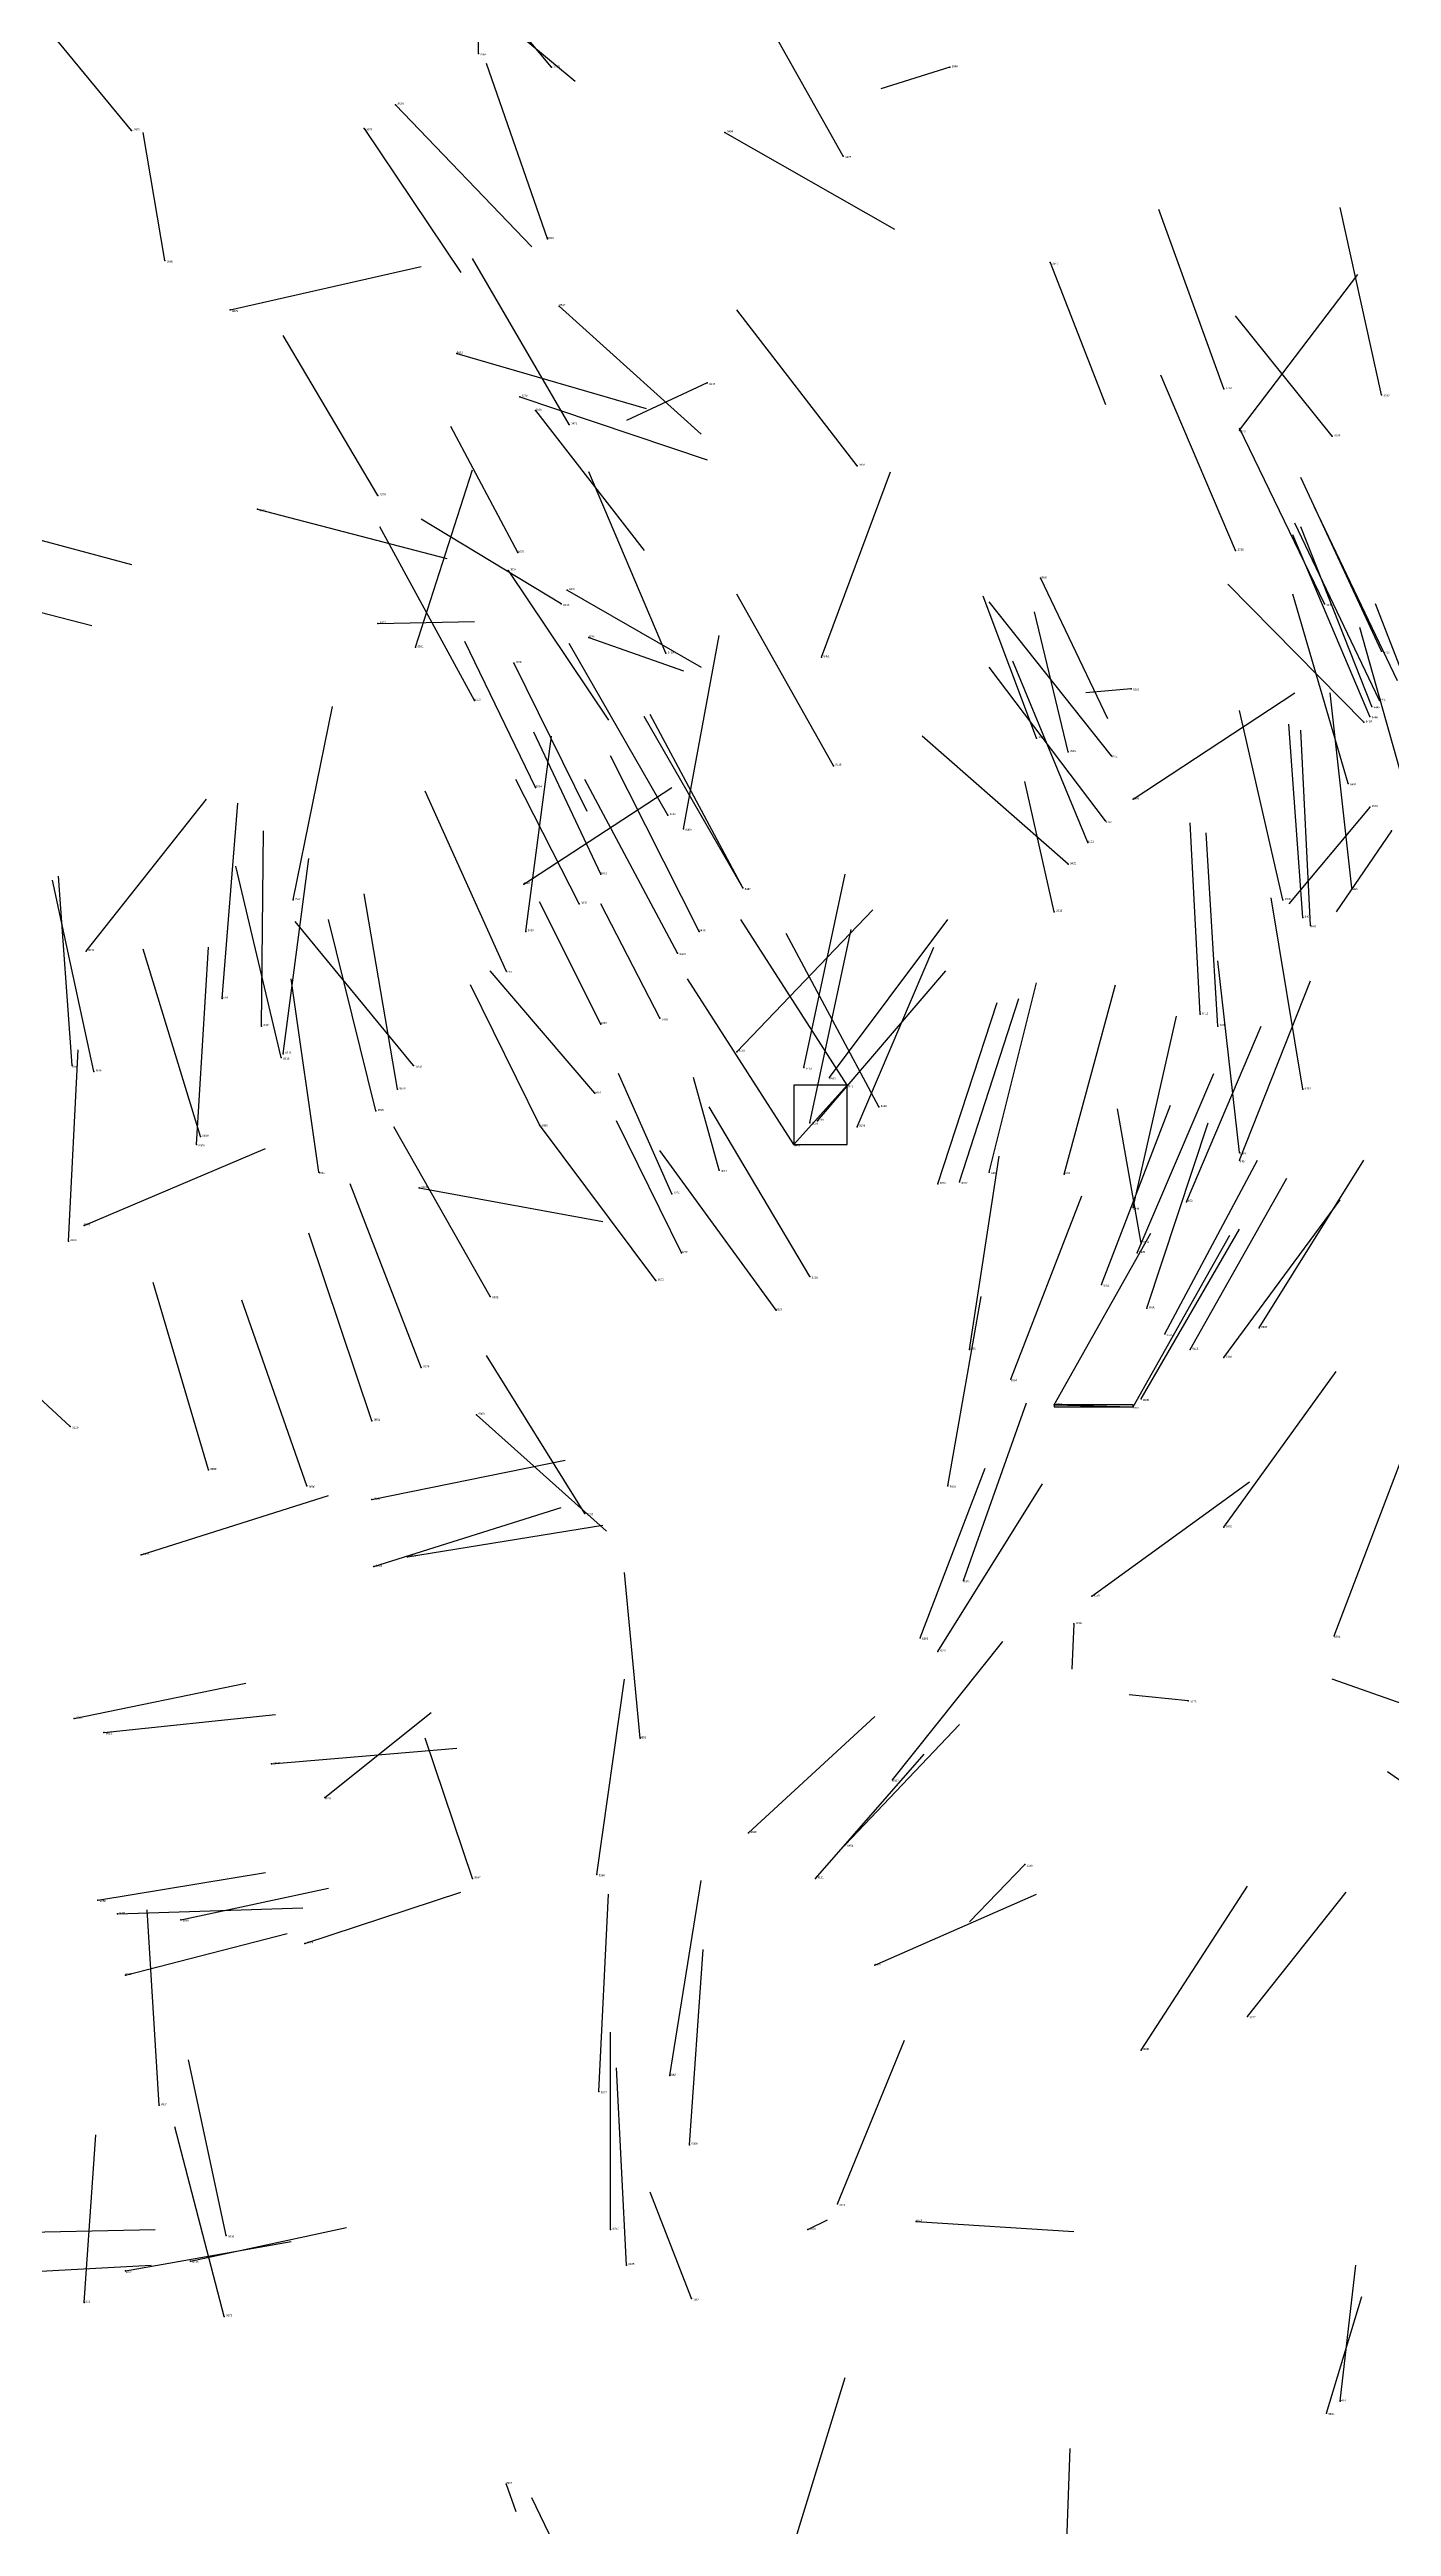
# Model space of a CAD drawing. Extents: x 59.1 to 70.8, y 600.3 to 605.1.
# Drawn here: x 63.773 to 64.454, y 602.016 to 603.272 of the extents above; entities that cross this region are included whole.
import ezdxf

# ---------------------------------------------------------------- set-up
doc = ezdxf.new("R2010")
doc.units = 0
for name, color, linetype in [('Clients', 3, 'CONTINUOUS'), ('Facilities', 3, 'CONTINUOUS'), ('Facilities_lines', 3, 'CONTINUOUS'), ('Min_max_boxes', 1, 'CONTINUOUS'), ('Normals', 1, 'CONTINUOUS'), ('Source_points', 5, 'CONTINUOUS'), ('Text', 3, 'CONTINUOUS')]:
    doc.layers.add(name, color=color, linetype=linetype)

msp = doc.modelspace()

# ---------------------------------------------------------------- linework, layer by layer
at = {"layer": 'Clients', "color": 5}
for p in [(64.151, 602.717, 458.7), (64.323, 602.584, 460.273)]:
    msp.add_point(p, dxfattribs=at)
at = {"layer": 'Facilities', "color": 3}
for p in [(63.991, 603.27, 461.925), (64.028, 603.263, 456.976), (64.23, 603.263, 462.378), (63.949, 603.244, 460.963), (63.815, 603.231, 457.87), (63.933, 603.232, 457.049), (64.116, 603.23, 461.013), (64.176, 603.218, 457.842), (64.026, 603.176, 462.342), (63.832, 603.165, 457.061), (64.281, 603.164, 455.134), (63.865, 603.14, 461.94), (64.032, 603.142, 461.446), (63.98, 603.118, 461.645), (64.012, 603.096, 461.559), (64.107, 603.103, 462.779), (64.369, 603.1, 458.104), (64.449, 603.097, 458.073), (64.02, 603.089, 457.151), (64.037, 603.082, 457.896), (64.377, 603.079, 462.535), (64.424, 603.076, 455.082), (64.183, 603.061, 459.113), (63.94, 603.046, 457.833), (63.879, 603.039, 461.953), (64.006, 603.008, 457.209), (64.011, 603.017, 461.301), (64.375, 603.018, 458.308), (64.036, 602.998, 461.232), (64.276, 603.004, 455.161), (64.033, 602.991, 461.289), (64.42, 602.991, 458.473), (63.94, 602.981, 462.53), (64.047, 602.974, 461.202), (63.959, 602.969, 461.027), (64.009, 602.961, 457.288), (64.086, 602.966, 459.145), (64.165, 602.964, 460.26), (64.449, 602.967, 458.459), (64.322, 602.948, 462.815), (63.989, 602.942, 459.212), (64.443, 602.934, 458.581), (64.444, 602.939, 458.526), (64.448, 602.942, 458.64), (64.274, 602.923, 455.136), (64.44, 602.931, 458.806), (64.171, 602.909, 459.11), (64.29, 602.916, 455.569), (64.312, 602.914, 458.403), (64.02, 602.898, 457.371), (64.432, 602.9, 459.228), (64.087, 602.884, 458.989), (64.323, 602.892, 461.565), (64.443, 602.888, 462.81), (64.095, 602.877, 460.363), (64.3, 602.87, 458.898), (64.309, 602.881, 458.287), (64.454, 602.876, 463.045), (64.29, 602.859, 458.507), (64.014, 602.849, 461.239), (64.053, 602.854, 457.336), (64.125, 602.847, 459.17), (64.125, 602.847, 458.95), (64.434, 602.847, 459.083), (63.897, 602.841, 460.294), (64.042, 602.839, 457.404), (64.283, 602.835, 455.838), (64.399, 602.841, 459.414), (64.409, 602.832, 459.498), (64.015, 602.825, 460.363), (64.103, 602.825, 459.222), (64.413, 602.828, 459.247), (63.792, 602.815, 460.846), (64.092, 602.814, 458.997), (64.005, 602.805, 459.045), (63.861, 602.791, 459.845), (64.357, 602.783, 459.687), (63.881, 602.777, 459.775), (64.053, 602.778, 457.452), (64.083, 602.781, 457.407), (64.366, 602.777, 459.611), (63.785, 602.757, 459.883), (63.891, 602.761, 459.162), (63.892, 602.763, 460.441), (63.958, 602.757, 457.883), (64.122, 602.764, 460.865), (63.796, 602.754, 459.263), (63.95, 602.745, 459.587), (64.156, 602.756, 460.162), (64.169, 602.751, 460.723), (64.178, 602.747, 458.651), (64.409, 602.745, 459.461), (63.939, 602.734, 459.639), (64.05, 602.743, 457.711), (64.194, 602.736, 458.582), (63.85, 602.721, 459.209), (64.022, 602.727, 457.605), (64.159, 602.728, 460.149), (64.163, 602.729, 460.769), (64.183, 602.726, 460.656), (63.848, 602.717, 459.934), (64.377, 602.713, 459.566), (64.377, 602.709, 459.847), (63.91, 602.703, 459.729), (63.961, 602.695, 462.39), (64.113, 602.704, 455.535), (64.224, 602.697, 460.612), (64.235, 602.698, 460.535), (64.25, 602.703, 460.028), (64.288, 602.702, 460.001), (64.089, 602.692, 457.497), (64.323, 602.685, 459.933), (64.35, 602.688, 459.786), (63.791, 602.676, 461.417), (63.783, 602.668, 460.405), (64.094, 602.662, 457.54), (64.325, 602.662, 459.947), (64.327, 602.667, 455.547), (64.081, 602.648, 458.799), (64.159, 602.65, 458.31), (64.307, 602.646, 459.885), (63.997, 602.64, 458.878), (64.142, 602.633, 458.197), (64.33, 602.634, 460.062), (64.339, 602.621, 460.131), (64.387, 602.624, 460.126), (64.24, 602.613, 460.359), (64.352, 602.613, 460.112), (64.369, 602.609, 460.254), (63.962, 602.604, 458.928), (64.261, 602.598, 460.322), (64.283, 602.585, 460.295), (64.327, 602.588, 460.33), (63.784, 602.574, 455.758), (63.937, 602.577, 458.978), (63.99, 602.58, 462.355), (63.854, 602.552, 459.121), (63.904, 602.544, 459.024), (64.229, 602.544, 460.425), (63.937, 602.537, 462.047), (64.045, 602.53, 462.954), (64.369, 602.523, 460.762), (63.82, 602.509, 462.074), (63.955, 602.508, 462.007), (63.938, 602.503, 462.062), (64.237, 602.496, 460.586), (64.302, 602.488, 460.326), (64.293, 602.474, 462.655), (64.425, 602.468, 460.678), (64.215, 602.467, 460.824), (64.224, 602.46, 459.807), (64.351, 602.435, 456.185), (63.786, 602.426, 462.618), (63.801, 602.419, 462.973), (64.073, 602.416, 460.87), (63.886, 602.403, 462.444), (64.201, 602.395, 460.973), (63.913, 602.386, 462.685), (64.128, 602.368, 461.073), (64.177, 602.362, 461.012), (63.988, 602.345, 460.92), (64.051, 602.347, 461.602), (64.162, 602.345, 461.061), (64.268, 602.352, 457.625), (63.798, 602.334, 462.857), (63.808, 602.327, 462.343), (63.84, 602.324, 462.753), (63.903, 602.312, 462.713), (63.812, 602.296, 462.914), (64.192, 602.301, 461.229), (64.381, 602.275, 457.739), (64.327, 602.258, 457.65), (64.088, 602.245, 461.519), (63.829, 602.23, 461.521), (64.052, 602.237, 461.589), (64.098, 602.21, 461.571), (64.173, 602.18, 462.349), (64.058, 602.167, 461.675), (64.158, 602.167, 462.596), (64.213, 602.171, 460.212), (63.863, 602.164, 461.352), (63.812, 602.146, 462.775), (63.845, 602.151, 462.791), (64.066, 602.149, 461.819), (63.791, 602.13, 461.131), (64.099, 602.132, 461.17), (63.862, 602.123, 461.56), (64.428, 602.08, 461.006), (64.421, 602.074, 461.06), (64.005, 602.038, 460.232)]:
    msp.add_point(p, dxfattribs=at)
at = {"layer": 'Facilities_lines', "color": 3}
for p, q in [((64.178, 602.747, 458.651), (64.151, 602.717, 458.7)), ((64.283, 602.585, 460.295), (64.323, 602.584, 460.273))]:
    msp.add_line(p, q, dxfattribs=at)
at = {"layer": 'Min_max_boxes', "color": 1}
for p, q in [((64.178, 602.747, 458.651), (64.151, 602.747, 458.651)), ((64.151, 602.747, 458.651), (64.151, 602.717, 458.651)), ((64.178, 602.747, 458.7), (64.151, 602.747, 458.7)), ((64.151, 602.747, 458.7), (64.151, 602.717, 458.7)), ((64.151, 602.747, 458.651), (64.151, 602.747, 458.7)), ((64.178, 602.717, 458.651), (64.178, 602.747, 458.651)), ((64.178, 602.717, 458.7), (64.178, 602.747, 458.7)), ((64.178, 602.747, 458.651), (64.178, 602.747, 458.7)), ((64.151, 602.717, 458.651), (64.178, 602.717, 458.651)), ((64.151, 602.717, 458.7), (64.178, 602.717, 458.7)), ((64.151, 602.717, 458.651), (64.151, 602.717, 458.7)), ((64.178, 602.717, 458.651), (64.178, 602.717, 458.7)), ((64.323, 602.585, 460.273), (64.283, 602.585, 460.273)), ((64.283, 602.585, 460.273), (64.283, 602.584, 460.273)), ((64.323, 602.585, 460.295), (64.283, 602.585, 460.295)), ((64.283, 602.585, 460.295), (64.283, 602.584, 460.295)), ((64.283, 602.585, 460.273), (64.283, 602.585, 460.295)), ((64.283, 602.584, 460.273), (64.323, 602.584, 460.273)), ((64.283, 602.584, 460.295), (64.323, 602.584, 460.295)), ((64.283, 602.584, 460.273), (64.283, 602.584, 460.295)), ((64.323, 602.584, 460.273), (64.323, 602.585, 460.273)), ((64.323, 602.584, 460.295), (64.323, 602.585, 460.295)), ((64.323, 602.585, 460.273), (64.323, 602.585, 460.295)), ((64.323, 602.584, 460.273), (64.323, 602.584, 460.295))]:
    msp.add_line(p, q, dxfattribs=at)
at = {"layer": 'Normals', "color": 1}
for p, q in [((63.991, 603.27, 461.925), (63.992, 603.367, 461.902)), ((64.028, 603.263, 456.976), (63.964, 603.34, 456.98)), ((63.968, 603.316, 457.365), (64.04, 603.256, 457.331)), ((63.815, 603.231, 457.87), (63.759, 603.299, 457.917)), ((64.176, 603.218, 457.842), (64.128, 603.303, 457.865)), ((64.026, 603.176, 462.342), (63.995, 603.265, 462.309)), ((64.23, 603.263, 462.378), (64.195, 603.252, 462.471)), ((63.949, 603.244, 460.963), (64.018, 603.172, 460.954)), ((63.832, 603.165, 457.061), (63.821, 603.23, 457.137)), ((63.933, 603.232, 457.049), (63.982, 603.159, 457.001)), ((64.116, 603.23, 461.013), (64.202, 603.181, 461.026)), ((64.369, 603.1, 458.104), (64.336, 603.191, 458.13)), ((64.449, 603.097, 458.073), (64.428, 603.192, 458.098)), ((63.865, 603.14, 461.94), (63.962, 603.162, 461.953)), ((64.037, 603.082, 457.896), (63.988, 603.166, 457.918)), ((64.281, 603.164, 455.134), (64.309, 603.092, 455.07)), ((64.377, 603.079, 462.535), (64.437, 603.158, 462.546)), ((64.032, 603.142, 461.446), (64.104, 603.077, 461.469)), ((64.183, 603.061, 459.113), (64.122, 603.14, 459.109)), ((64.424, 603.076, 455.082), (64.375, 603.137, 455.144)), ((63.94, 603.046, 457.833), (63.892, 603.127, 457.867)), ((63.98, 603.118, 461.645), (64.076, 603.09, 461.639)), ((64.012, 603.096, 461.559), (64.107, 603.064, 461.556)), ((64.107, 603.103, 462.779), (64.066, 603.084, 462.868)), ((64.375, 603.018, 458.308), (64.337, 603.107, 458.334)), ((64.02, 603.089, 457.151), (64.075, 603.018, 457.107)), ((64.011, 603.017, 461.301), (63.977, 603.081, 461.232)), ((64.42, 602.991, 458.473), (64.377, 603.08, 458.489)), ((63.959, 602.969, 461.027), (63.988, 603.059, 460.994)), ((64.086, 602.966, 459.145), (64.047, 603.058, 459.153)), ((64.165, 602.964, 460.26), (64.2, 603.058, 460.261)), ((64.449, 602.967, 458.459), (64.408, 603.055, 458.483)), ((63.879, 603.039, 461.953), (63.975, 603.014, 461.967)), ((64.033, 602.991, 461.289), (63.962, 603.034, 461.233)), ((64.457, 602.952, 458.472), (64.415, 603.04, 458.494)), ((63.744, 603.03, 462.254), (63.815, 603.011, 462.322)), ((63.989, 602.942, 459.212), (63.941, 603.03, 459.22)), ((64.443, 602.934, 458.581), (64.404, 603.026, 458.589)), ((64.448, 602.942, 458.64), (64.405, 603.032, 458.643)), ((64.444, 602.939, 458.526), (64.408, 603.03, 458.548)), ((64.006, 603.008, 457.209), (64.057, 602.932, 457.169)), ((63.718, 603, 462.451), (63.795, 602.98, 462.511)), ((64.036, 602.998, 461.232), (64.104, 602.959, 461.294)), ((64.171, 602.909, 459.11), (64.122, 602.996, 459.112)), ((64.276, 603.004, 455.161), (64.31, 602.933, 455.099)), ((64.44, 602.931, 458.806), (64.371, 603.001, 458.788)), ((64.432, 602.9, 459.228), (64.404, 602.996, 459.239)), ((64.274, 602.923, 455.136), (64.247, 602.995, 455.2)), ((64.312, 602.914, 458.403), (64.25, 602.992, 458.413)), ((64.29, 602.916, 455.569), (64.273, 602.987, 455.638)), ((64.482, 602.898, 458.813), (64.446, 602.991, 458.81)), ((63.94, 602.981, 462.53), (63.989, 602.982, 462.617)), ((64.02, 602.898, 457.371), (63.984, 602.972, 457.428)), ((64.087, 602.884, 458.989), (64.037, 602.971, 458.984)), ((64.047, 602.974, 461.202), (64.095, 602.957, 461.288)), ((64.095, 602.877, 460.363), (64.113, 602.975, 460.366)), ((64.465, 602.883, 458.866), (64.438, 602.979, 458.873)), ((64.009, 602.961, 457.288), (64.046, 602.886, 457.234)), ((64.309, 602.881, 458.287), (64.25, 602.959, 458.307)), ((64.3, 602.87, 458.898), (64.262, 602.962, 458.899)), ((64.322, 602.948, 462.815), (64.299, 602.946, 462.912)), ((64.323, 602.892, 461.565), (64.405, 602.946, 461.545)), ((64.434, 602.847, 459.083), (64.423, 602.946, 459.094)), ((63.897, 602.841, 460.294), (63.917, 602.939, 460.295)), ((64.125, 602.847, 458.95), (64.075, 602.934, 458.946)), ((64.125, 602.847, 459.17), (64.078, 602.935, 459.171)), ((64.399, 602.841, 459.414), (64.377, 602.937, 459.433)), ((64.015, 602.825, 460.363), (64.028, 602.924, 460.362)), ((64.053, 602.854, 457.336), (64.019, 602.926, 457.396)), ((64.29, 602.859, 458.507), (64.216, 602.924, 458.492)), ((64.409, 602.832, 459.498), (64.402, 602.93, 459.517)), ((64.413, 602.828, 459.247), (64.408, 602.927, 459.261)), ((64.103, 602.825, 459.222), (64.058, 602.914, 459.227)), ((64.005, 602.805, 459.045), (63.964, 602.896, 459.049)), ((64.042, 602.839, 457.404), (64.01, 602.902, 457.474)), ((64.014, 602.849, 461.239), (64.089, 602.898, 461.284)), ((64.092, 602.814, 458.997), (64.045, 602.902, 458.997)), ((64.283, 602.835, 455.838), (64.268, 602.901, 455.912)), ((63.792, 602.815, 460.846), (63.853, 602.892, 460.829)), ((63.861, 602.791, 459.845), (63.869, 602.89, 459.837)), ((64.443, 602.888, 462.81), (64.402, 602.839, 462.886)), ((63.881, 602.777, 459.775), (63.882, 602.876, 459.764)), ((64.357, 602.783, 459.687), (64.352, 602.88, 459.71)), ((64.366, 602.777, 459.611), (64.36, 602.875, 459.63)), ((64.454, 602.876, 463.045), (64.426, 602.835, 463.132)), ((63.891, 602.761, 459.162), (63.868, 602.858, 459.165)), ((63.892, 602.763, 460.441), (63.905, 602.862, 460.448)), ((63.796, 602.754, 459.263), (63.775, 602.851, 459.272)), ((63.785, 602.757, 459.883), (63.778, 602.853, 459.854)), ((64.156, 602.756, 460.162), (64.177, 602.854, 460.168)), ((63.95, 602.745, 459.587), (63.933, 602.844, 459.586)), ((64.053, 602.778, 457.452), (64.022, 602.84, 457.524)), ((64.083, 602.781, 457.407), (64.053, 602.839, 457.483)), ((64.122, 602.764, 460.865), (64.191, 602.836, 460.858)), ((64.409, 602.745, 459.461), (64.393, 602.842, 459.48)), ((63.958, 602.757, 457.883), (63.898, 602.83, 457.916)), ((63.939, 602.734, 459.639), (63.915, 602.831, 459.639)), ((64.178, 602.747, 458.651), (64.124, 602.831, 458.641)), ((64.194, 602.736, 458.582), (64.147, 602.824, 458.583)), ((64.159, 602.728, 460.149), (64.18, 602.826, 460.156)), ((64.169, 602.751, 460.723), (64.229, 602.831, 460.724)), ((63.85, 602.721, 459.209), (63.821, 602.816, 459.217)), ((63.848, 602.717, 459.934), (63.854, 602.817, 459.927)), ((64.183, 602.726, 460.656), (64.222, 602.817, 460.673)), ((64.377, 602.713, 459.566), (64.366, 602.81, 459.586)), ((63.91, 602.703, 459.729), (63.896, 602.801, 459.718)), ((64.022, 602.727, 457.605), (63.987, 602.798, 457.666)), ((64.05, 602.743, 457.711), (63.997, 602.805, 457.769)), ((64.151, 602.717, 458.7), (64.097, 602.801, 458.69)), ((64.163, 602.729, 460.769), (64.228, 602.805, 460.768)), ((64.25, 602.703, 460.028), (64.274, 602.799, 460.039)), ((64.288, 602.702, 460.001), (64.314, 602.798, 460.014)), ((64.377, 602.709, 459.847), (64.413, 602.8, 459.866)), ((64.224, 602.697, 460.612), (64.254, 602.789, 460.637)), ((64.235, 602.698, 460.535), (64.265, 602.791, 460.557)), ((64.323, 602.685, 459.933), (64.345, 602.782, 459.948)), ((64.35, 602.688, 459.786), (64.388, 602.777, 459.809)), ((63.783, 602.668, 460.405), (63.788, 602.765, 460.43)), ((64.089, 602.692, 457.497), (64.062, 602.753, 457.572)), ((64.113, 602.704, 455.535), (64.1, 602.751, 455.622)), ((64.325, 602.662, 459.947), (64.364, 602.753, 459.959)), ((64.159, 602.65, 458.31), (64.108, 602.736, 458.316)), ((64.307, 602.646, 459.885), (64.342, 602.737, 459.909)), ((64.327, 602.667, 455.547), (64.315, 602.735, 455.619)), ((63.997, 602.64, 458.878), (63.948, 602.726, 458.866)), ((64.081, 602.648, 458.799), (64.022, 602.727, 458.785)), ((64.094, 602.662, 457.54), (64.061, 602.729, 457.607)), ((64.33, 602.634, 460.062), (64.361, 602.728, 460.072)), ((63.791, 602.676, 461.417), (63.883, 602.715, 461.427)), ((64.142, 602.633, 458.197), (64.083, 602.714, 458.193)), ((64.24, 602.613, 460.359), (64.255, 602.711, 460.373)), ((64.339, 602.621, 460.131), (64.386, 602.709, 460.134)), ((64.387, 602.624, 460.126), (64.44, 602.709, 460.134)), ((63.962, 602.604, 458.928), (63.926, 602.697, 458.926)), ((63.961, 602.695, 462.39), (64.054, 602.678, 462.357)), ((64.352, 602.613, 460.112), (64.401, 602.7, 460.119)), ((64.261, 602.598, 460.322), (64.297, 602.691, 460.33)), ((64.369, 602.609, 460.254), (64.428, 602.689, 460.256)), ((63.937, 602.577, 458.978), (63.905, 602.672, 458.979)), ((64.283, 602.585, 460.295), (64.332, 602.672, 460.304)), ((64.323, 602.584, 460.273), (64.372, 602.671, 460.282)), ((64.327, 602.588, 460.33), (64.377, 602.674, 460.34)), ((63.854, 602.552, 459.121), (63.826, 602.647, 459.133)), ((63.904, 602.544, 459.024), (63.871, 602.638, 459.031)), ((64.229, 602.544, 460.425), (64.246, 602.64, 460.445)), ((64.045, 602.53, 462.954), (63.995, 602.61, 462.921)), ((63.784, 602.574, 455.758), (63.759, 602.597, 455.852)), ((64.369, 602.523, 460.762), (64.426, 602.602, 460.783)), ((64.237, 602.496, 460.586), (64.269, 602.586, 460.615)), ((63.99, 602.58, 462.355), (64.056, 602.521, 462.308)), ((63.937, 602.537, 462.047), (64.035, 602.557, 462.056)), ((64.425, 602.468, 460.678), (64.459, 602.557, 460.71)), ((64.215, 602.467, 460.824), (64.248, 602.553, 460.862)), ((64.224, 602.46, 459.807), (64.277, 602.545, 459.814)), ((64.302, 602.488, 460.326), (64.382, 602.546, 460.34)), ((63.82, 602.509, 462.074), (63.915, 602.539, 462.079)), ((63.938, 602.503, 462.062), (64.033, 602.533, 462.067)), ((63.955, 602.508, 462.007), (64.054, 602.524, 462.011)), ((64.073, 602.416, 460.87), (64.065, 602.5, 460.923)), ((64.293, 602.474, 462.655), (64.292, 602.451, 462.752)), ((64.201, 602.395, 460.973), (64.257, 602.465, 461.017)), ((63.786, 602.426, 462.618), (63.873, 602.444, 462.664)), ((64.051, 602.347, 461.602), (64.065, 602.446, 461.606)), ((64.472, 602.429, 456.204), (64.424, 602.446, 456.29)), ((64.351, 602.435, 456.185), (64.321, 602.438, 456.28)), ((63.801, 602.419, 462.973), (63.888, 602.428, 463.021)), ((63.913, 602.386, 462.685), (63.967, 602.429, 462.757)), ((64.128, 602.368, 461.073), (64.192, 602.427, 461.122)), ((64.177, 602.362, 461.012), (64.235, 602.423, 461.066)), ((63.886, 602.403, 462.444), (63.98, 602.411, 462.477)), ((63.988, 602.345, 460.92), (63.964, 602.416, 460.986)), ((64.162, 602.345, 461.061), (64.217, 602.408, 461.115)), ((64.492, 602.371, 456.196), (64.452, 602.399, 456.283)), ((63.798, 602.334, 462.857), (63.883, 602.348, 462.907)), ((64.088, 602.245, 461.519), (64.104, 602.344, 461.516)), ((64.268, 602.352, 457.625), (64.24, 602.323, 457.716)), ((63.808, 602.327, 462.343), (63.902, 602.33, 462.377)), ((63.84, 602.324, 462.753), (63.915, 602.34, 462.818)), ((63.903, 602.312, 462.713), (63.982, 602.338, 462.768)), ((64.052, 602.237, 461.589), (64.057, 602.337, 461.584)), ((64.192, 602.301, 461.229), (64.274, 602.337, 461.272)), ((64.327, 602.258, 457.65), (64.381, 602.341, 457.663)), ((64.381, 602.275, 457.739), (64.431, 602.338, 457.68)), ((63.829, 602.23, 461.521), (63.823, 602.329, 461.512)), ((63.812, 602.296, 462.914), (63.894, 602.317, 462.967)), ((64.098, 602.21, 461.571), (64.105, 602.309, 461.561)), ((64.058, 602.167, 461.675), (64.058, 602.267, 461.676)), ((64.173, 602.18, 462.349), (64.207, 602.263, 462.394)), ((63.863, 602.164, 461.352), (63.844, 602.253, 461.31)), ((64.066, 602.149, 461.819), (64.061, 602.249, 461.82)), ((63.862, 602.123, 461.56), (63.837, 602.219, 461.551)), ((63.791, 602.13, 461.131), (63.797, 602.215, 461.184)), ((64.099, 602.132, 461.17), (64.078, 602.186, 461.252)), ((63.731, 602.165, 462.437), (63.827, 602.167, 462.466)), ((63.845, 602.151, 462.791), (63.924, 602.168, 462.85)), ((64.158, 602.167, 462.596), (64.168, 602.172, 462.695)), ((64.213, 602.171, 460.212), (64.293, 602.166, 460.272)), ((63.812, 602.146, 462.775), (63.896, 602.161, 462.827)), ((63.735, 602.144, 462.53), (63.825, 602.149, 462.573)), ((64.428, 602.08, 461.006), (64.436, 602.149, 461.078)), ((64.421, 602.074, 461.06), (64.439, 602.133, 461.139)), ((64.15, 602.004, 462.074), (64.177, 602.092, 462.113)), ((64.288, 601.968, 462.011), (64.291, 602.056, 462.059)), ((64.005, 602.038, 460.232), (64.01, 602.024, 460.331)), ((64.06, 601.944, 461.154), (64.018, 602.031, 461.128))]:
    msp.add_line(p, q, dxfattribs=at)
at = {"layer": 'Source_points', "color": 5}
for p in [(63.991, 603.27, 461.925), (64.028, 603.263, 456.976), (64.23, 603.263, 462.378), (63.949, 603.244, 460.963), (63.815, 603.231, 457.87), (63.933, 603.232, 457.049), (64.116, 603.23, 461.013), (64.176, 603.218, 457.842), (64.026, 603.176, 462.342), (63.832, 603.165, 457.061), (64.281, 603.164, 455.134), (63.865, 603.14, 461.94), (64.032, 603.142, 461.446), (63.98, 603.118, 461.645), (64.012, 603.096, 461.559), (64.107, 603.103, 462.779), (64.369, 603.1, 458.104), (64.449, 603.097, 458.073), (64.02, 603.089, 457.151), (64.037, 603.082, 457.896), (64.377, 603.079, 462.535), (64.424, 603.076, 455.082), (64.183, 603.061, 459.113), (63.94, 603.046, 457.833), (63.879, 603.039, 461.953), (64.006, 603.008, 457.209), (64.011, 603.017, 461.301), (64.375, 603.018, 458.308), (64.036, 602.998, 461.232), (64.276, 603.004, 455.161), (64.033, 602.991, 461.289), (64.42, 602.991, 458.473), (63.94, 602.981, 462.53), (64.047, 602.974, 461.202), (63.959, 602.969, 461.027), (64.009, 602.961, 457.288), (64.086, 602.966, 459.145), (64.165, 602.964, 460.26), (64.449, 602.967, 458.459), (64.322, 602.948, 462.815), (63.989, 602.942, 459.212), (64.443, 602.934, 458.581), (64.444, 602.939, 458.526), (64.448, 602.942, 458.64), (64.274, 602.923, 455.136), (64.44, 602.931, 458.806), (64.171, 602.909, 459.11), (64.29, 602.916, 455.569), (64.312, 602.914, 458.403), (64.02, 602.898, 457.371), (64.432, 602.9, 459.228), (64.087, 602.884, 458.989), (64.323, 602.892, 461.565), (64.443, 602.888, 462.81), (64.095, 602.877, 460.363), (64.3, 602.87, 458.898), (64.309, 602.881, 458.287), (64.454, 602.876, 463.045), (64.29, 602.859, 458.507), (64.014, 602.849, 461.239), (64.053, 602.854, 457.336), (64.125, 602.847, 459.17), (64.125, 602.847, 458.95), (64.434, 602.847, 459.083), (63.897, 602.841, 460.294), (64.042, 602.839, 457.404), (64.283, 602.835, 455.838), (64.399, 602.841, 459.414), (64.409, 602.832, 459.498), (64.015, 602.825, 460.363), (64.103, 602.825, 459.222), (64.413, 602.828, 459.247), (63.792, 602.815, 460.846), (64.092, 602.814, 458.997), (64.005, 602.805, 459.045), (63.861, 602.791, 459.845), (64.357, 602.783, 459.687), (63.881, 602.777, 459.775), (64.053, 602.778, 457.452), (64.083, 602.781, 457.407), (64.366, 602.777, 459.611), (63.785, 602.757, 459.883), (63.891, 602.761, 459.162), (63.892, 602.763, 460.441), (63.958, 602.757, 457.883), (64.122, 602.764, 460.865), (63.796, 602.754, 459.263), (63.95, 602.745, 459.587), (64.156, 602.756, 460.162), (64.169, 602.751, 460.723), (64.178, 602.747, 458.651), (64.409, 602.745, 459.461), (63.939, 602.734, 459.639), (64.05, 602.743, 457.711), (64.194, 602.736, 458.582), (63.85, 602.721, 459.209), (64.022, 602.727, 457.605), (64.159, 602.728, 460.149), (64.163, 602.729, 460.769), (64.183, 602.726, 460.656), (63.848, 602.717, 459.934), (64.151, 602.717, 458.7), (64.377, 602.713, 459.566), (64.377, 602.709, 459.847), (63.91, 602.703, 459.729), (63.961, 602.695, 462.39), (64.113, 602.704, 455.535), (64.224, 602.697, 460.612), (64.235, 602.698, 460.535), (64.25, 602.703, 460.028), (64.288, 602.702, 460.001), (64.089, 602.692, 457.497), (64.323, 602.685, 459.933), (64.35, 602.688, 459.786), (63.791, 602.676, 461.417), (63.783, 602.668, 460.405), (64.094, 602.662, 457.54), (64.325, 602.662, 459.947), (64.327, 602.667, 455.547), (64.081, 602.648, 458.799), (64.159, 602.65, 458.31), (64.307, 602.646, 459.885), (63.997, 602.64, 458.878), (64.142, 602.633, 458.197), (64.33, 602.634, 460.062), (64.339, 602.621, 460.131), (64.387, 602.624, 460.126), (64.24, 602.613, 460.359), (64.352, 602.613, 460.112), (64.369, 602.609, 460.254), (63.962, 602.604, 458.928), (64.261, 602.598, 460.322), (64.283, 602.585, 460.295), (64.323, 602.584, 460.273), (64.327, 602.588, 460.33), (63.784, 602.574, 455.758), (63.937, 602.577, 458.978), (63.99, 602.58, 462.355), (63.854, 602.552, 459.121), (63.904, 602.544, 459.024), (64.229, 602.544, 460.425), (63.937, 602.537, 462.047), (64.045, 602.53, 462.954), (64.369, 602.523, 460.762), (63.82, 602.509, 462.074), (63.955, 602.508, 462.007), (63.938, 602.503, 462.062), (64.237, 602.496, 460.586), (64.302, 602.488, 460.326), (64.293, 602.474, 462.655), (64.425, 602.468, 460.678), (64.215, 602.467, 460.824), (64.224, 602.46, 459.807), (64.351, 602.435, 456.185), (63.786, 602.426, 462.618), (63.801, 602.419, 462.973), (64.073, 602.416, 460.87), (63.886, 602.403, 462.444), (64.201, 602.395, 460.973), (63.913, 602.386, 462.685), (64.128, 602.368, 461.073), (64.177, 602.362, 461.012), (63.988, 602.345, 460.92), (64.051, 602.347, 461.602), (64.162, 602.345, 461.061), (64.268, 602.352, 457.625), (63.798, 602.334, 462.857), (63.808, 602.327, 462.343), (63.84, 602.324, 462.753), (63.903, 602.312, 462.713), (63.812, 602.296, 462.914), (64.192, 602.301, 461.229), (64.381, 602.275, 457.739), (64.327, 602.258, 457.65), (64.088, 602.245, 461.519), (63.829, 602.23, 461.521), (64.052, 602.237, 461.589), (64.098, 602.21, 461.571), (64.173, 602.18, 462.349), (64.058, 602.167, 461.675), (64.158, 602.167, 462.596), (64.213, 602.171, 460.212), (63.863, 602.164, 461.352), (63.812, 602.146, 462.775), (63.845, 602.151, 462.791), (64.066, 602.149, 461.819), (63.791, 602.13, 461.131), (64.099, 602.132, 461.17), (63.862, 602.123, 461.56), (64.428, 602.08, 461.006), (64.421, 602.074, 461.06), (64.005, 602.038, 460.232)]:
    msp.add_point(p, dxfattribs=at)

# ---------------------------------------------------------------- texts
at = {"layer": 'Text', "color": 3}
for s, p in [('8604', (63.992, 603.269, 461.925)), ('3790', (64.029, 603.263, 456.976)), ('8540', (64.231, 603.263, 462.378)), ('8539', (63.95, 603.244, 460.963)), ('3683', (63.816, 603.231, 457.87)), ('3679', (63.934, 603.231, 457.049)), ('8484', (64.117, 603.23, 461.013)), ('3475', (64.177, 603.217, 457.842)), ('8538', (64.026, 603.176, 462.342)), ('3669', (63.833, 603.164, 457.061)), ('3547', (64.282, 603.163, 455.134)), ('8609', (63.866, 603.139, 461.94)), ('8557', (64.032, 603.142, 461.446)), ('8611', (63.98, 603.118, 461.645)), ('8569', (64.013, 603.096, 461.559)), ('8544', (64.108, 603.102, 462.779)), ('3732', (64.37, 603.1, 458.104)), ('3737', (64.45, 603.096, 458.073)), ('3865', (64.02, 603.089, 457.151)), ('3471', (64.038, 603.082, 457.896)), ('8549', (64.377, 603.078, 462.535)), ('3539', (64.425, 603.076, 455.082)), ('8392', (64.184, 603.061, 459.113)), ('3681', (63.941, 603.046, 457.833)), ('8613', (63.88, 603.038, 461.953)), ('3864', (64.007, 603.008, 457.209)), ('8576', (64.011, 603.017, 461.301)), ('3736', (64.376, 603.018, 458.308)), ('8630', (64.037, 602.998, 461.232)), ('3538', (64.276, 603.004, 455.161)), ('8635', (64.034, 602.99, 461.289)), ('8445', (64.421, 602.99, 458.473)), ('8372', (63.941, 602.981, 462.53)), ('8551', (63.96, 602.969, 461.027)), ('8646', (64.047, 602.974, 461.202)), ('3855', (64.01, 602.961, 457.288)), ('8419', (64.087, 602.966, 459.145)), ('8451', (64.166, 602.964, 460.26)), ('3723', (64.45, 602.966, 458.459)), ('8505', (64.323, 602.947, 462.815)), ('8618', (63.989, 602.942, 459.212)), ('8446', (64.444, 602.933, 458.581)), ('8449', (64.445, 602.938, 458.526)), ('8441', (64.448, 602.942, 458.64)), ('3489', (64.275, 602.923, 455.136)), ('8439', (64.441, 602.931, 458.806)), ('8415', (64.172, 602.909, 459.11)), ('3515', (64.291, 602.916, 455.569)), ('3724', (64.312, 602.913, 458.403)), ('3854', (64.02, 602.898, 457.371)), ('8420', (64.433, 602.899, 459.228)), ('8434', (64.088, 602.884, 458.989)), ('8606', (64.323, 602.892, 461.565)), ('8510', (64.444, 602.888, 462.81)), ('8468', (64.096, 602.876, 460.363)), ('8431', (64.3, 602.87, 458.898)), ('3729', (64.309, 602.88, 458.287)), ('8432', (64.291, 602.859, 458.507)), ('8595', (64.014, 602.849, 461.239)), ('3861', (64.053, 602.854, 457.336)), ('8417', (64.126, 602.846, 459.17)), ('8437', (64.126, 602.846, 458.95)), ('8421', (64.434, 602.846, 459.083)), ('8524', (63.898, 602.841, 460.294)), ('3856', (64.043, 602.839, 457.404)), ('3516', (64.284, 602.835, 455.838)), ('8408', (64.4, 602.841, 459.414)), ('8406', (64.41, 602.832, 459.498)), ('8482', (64.016, 602.825, 460.363)), ('8418', (64.103, 602.825, 459.222)), ('8411', (64.413, 602.827, 459.247)), ('8508', (63.793, 602.815, 460.846)), ('8440', (64.093, 602.813, 458.997)), ('8410', (64.005, 602.804, 459.045)), ('8588', (63.861, 602.791, 459.845)), ('8412', (64.358, 602.783, 459.687)), ('8582', (63.882, 602.777, 459.775)), ('3859', (64.053, 602.778, 457.452)), ('3862', (64.084, 602.78, 457.407)), ('8396', (64.367, 602.777, 459.611)), ('8587', (63.785, 602.756, 459.883)), ('8615', (63.892, 602.76, 459.162)), ('8513', (63.893, 602.763, 460.441)), ('3650', (63.959, 602.756, 457.883)), ('8416', (64.123, 602.764, 460.865)), ('8585', (63.797, 602.754, 459.263)), ('8579', (63.951, 602.745, 459.587)), ('8483', (64.157, 602.755, 460.162)), ('8405', (64.169, 602.75, 460.723)), ('8443', (64.178, 602.746, 458.651)), ('8414', (64.41, 602.745, 459.461)), ('8589', (63.94, 602.734, 459.639)), ('3863', (64.05, 602.743, 457.711)), ('8442', (64.195, 602.736, 458.582)), ('8619', (63.851, 602.721, 459.209)), ('3858', (64.023, 602.726, 457.605)), ('8409', (64.16, 602.727, 460.149)), ('8399', (64.163, 602.729, 460.769)), ('8379', (64.184, 602.726, 460.656)), ('8560', (63.849, 602.716, 459.934)), ('8429', (64.151, 602.716, 458.7)), ('8404', (64.377, 602.712, 459.566)), ('8407', (64.377, 602.708, 459.847)), ('8584', (63.91, 602.702, 459.729)), ('9025', (63.962, 602.695, 462.39)), ('3517', (64.114, 602.703, 455.535)), ('8879', (64.225, 602.697, 460.612)), ('8377', (64.236, 602.697, 460.535)), ('8481', (64.251, 602.702, 460.028)), ('8485', (64.288, 602.702, 460.001)), ('3274', (64.09, 602.692, 457.497)), ('8949', (64.323, 602.684, 459.933)), ('8953', (64.35, 602.688, 459.786)), ('8950', (63.784, 602.668, 460.405)), ('9070', (63.791, 602.676, 461.417)), ('3276', (64.094, 602.662, 457.54)), ('8945', (64.326, 602.662, 459.947)), ('3253', (64.328, 602.667, 455.547)), ('8972', (64.082, 602.648, 458.799)), ('3230', (64.16, 602.649, 458.31)), ('8951', (64.308, 602.645, 459.885)), ('8985', (63.998, 602.639, 458.878)), ('3226', (64.142, 602.633, 458.197)), ('8905', (64.331, 602.634, 460.062)), ('9156', (64.34, 602.62, 460.131)), ('8897', (64.388, 602.624, 460.126)), ('9155', (64.24, 602.613, 460.359)), ('9148', (64.353, 602.613, 460.112)), ('9168', (64.37, 602.609, 460.254)), ('8926', (63.963, 602.604, 458.928)), ('8904', (64.261, 602.597, 460.322)), ('9009', (63.991, 602.58, 462.355)), ('8899', (64.284, 602.585, 460.295)), ('9159', (64.323, 602.583, 460.273)), ('8900', (64.328, 602.587, 460.33)), ('3229', (63.785, 602.573, 455.758)), ('8954', (63.938, 602.577, 458.978)), ('8889', (63.855, 602.552, 459.121)), ('8886', (63.905, 602.543, 459.024)), ('8908', (64.23, 602.543, 460.425)), ('9006', (63.938, 602.537, 462.047)), ('9087', (64.046, 602.529, 462.954)), ('8892', (64.37, 602.523, 460.762)), ('9055', (63.821, 602.509, 462.074)), ('9003', (63.956, 602.508, 462.007)), ('9004', (63.939, 602.503, 462.062)), ('8906', (64.237, 602.495, 460.586)), ('9150', (64.303, 602.488, 460.326)), ('9088', (64.294, 602.474, 462.655)), ('8901', (64.425, 602.467, 460.678)), ('8895', (64.216, 602.466, 460.824)), ('8948', (64.225, 602.46, 459.807)), ('3275', (64.352, 602.434, 456.185)), ('9027', (63.787, 602.426, 462.618)), ('9031', (63.802, 602.418, 462.973)), ('8896', (64.073, 602.416, 460.87)), ('9008', (63.887, 602.403, 462.444)), ('8903', (64.201, 602.394, 460.973)), ('9028', (63.913, 602.385, 462.685)), ('8866', (64.129, 602.368, 461.073)), ('8854', (64.178, 602.361, 461.012)), ('9167', (63.989, 602.345, 460.92)), ('8860', (64.052, 602.346, 461.602)), ('9151', (64.163, 602.345, 461.061)), ('3280', (64.269, 602.351, 457.625)), ('9058', (63.799, 602.333, 462.857)), ('9001', (63.809, 602.327, 462.343)), ('9019', (63.841, 602.323, 462.753)), ('9014', (63.904, 602.312, 462.713)), ('9023', (63.812, 602.296, 462.914)), ('8865', (64.192, 602.301, 461.229)), ('3277', (64.382, 602.274, 457.739)), ('3238', (64.328, 602.258, 457.65)), ('8842', (64.088, 602.245, 461.519)), ('8834', (63.83, 602.23, 461.521)), ('8827', (64.053, 602.236, 461.589)), ('8859', (64.099, 602.21, 461.571)), ('9074', (64.174, 602.179, 462.349)), ('8850', (64.059, 602.167, 461.675)), ('9085', (64.159, 602.167, 462.596)), ('9145', (64.213, 602.171, 460.212)), ('8936', (63.864, 602.163, 461.352)), ('9017', (63.812, 602.145, 462.775)), ('9015', (63.846, 602.15, 462.791)), ('8825', (64.067, 602.149, 461.819)), ('8931', (63.791, 602.13, 461.131)), ('8864', (64.1, 602.131, 461.17)), ('8872', (63.863, 602.123, 461.56)), ('8868', (64.428, 602.08, 461.006)), ('8861', (64.422, 602.073, 461.06)), ('8907', (64.005, 602.038, 460.232))]:
    msp.add_text(s, height=0.001, dxfattribs=at).set_placement(p)

doc.saveas('drawing.dxf')
